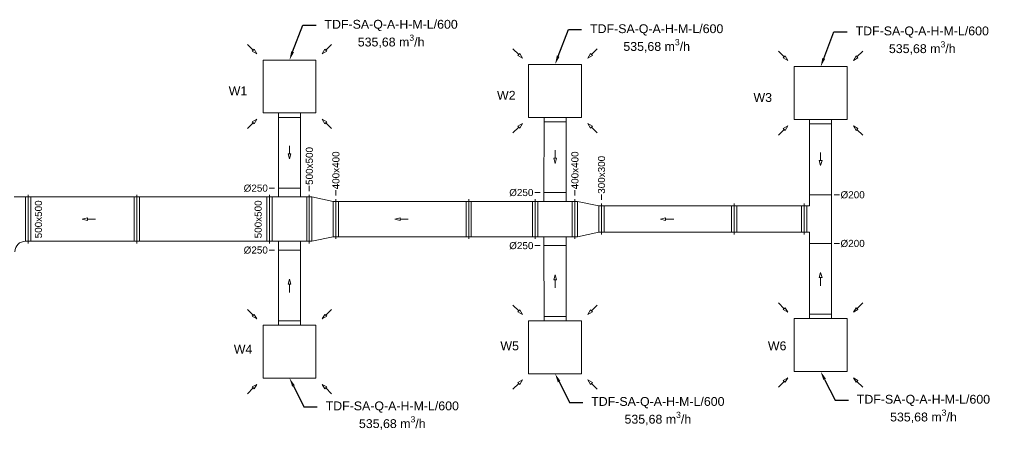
# Model space of a CAD drawing. Header units: millimetres. Extents: x 59762 to 60194, y -87842 to -87548.
# Drawn here: x 60035.94 to 60046.9, y -87781.28 to -87776.49 of the extents above; entities that cross this region are included whole.
import ezdxf
from ezdxf import colors
from ezdxf.entities.mleader import LeaderData, LeaderLine
from ezdxf.math import Vec2, Vec3

# ---------------------------------------------------------------- set-up
doc = ezdxf.new("R2010")
doc.units = ezdxf.units.MM
for name, color, linetype, lineweight in [('kanały', 7, 'Continuous', 20), ('nawi. strzałki', 150, 'Continuous', 20), ('wymiary', 7, 'Continuous', 13), ('wyw opis', 30, 'Continuous', 20), ('wywie. aksona', 30, 'Continuous', 20)]:
    doc.layers.add(name, color=color, linetype=linetype, lineweight=lineweight)
doc.styles.add('styl1', font='arial.ttf', dxfattribs={"height": 0.08})
doc.linetypes.add('ZYGZAK', pattern='A,0.00254,-5.08,[131,ltypeshp.shx,S=5.08,R=0,X=-5.08,Y=0],-10.16,[131,ltypeshp.shx,S=5.08,R=180,X=5.08,Y=0],-5.08', length=20.32254)

msp = doc.modelspace()

# ---------------------------------------------------------------- linework, layer by layer
at = {"layer": 'kanały'}
for p, q in [((60038.693053, -87776.951876), (60039.291053, -87776.951876)), ((60038.693053, -87777.549876), (60038.693053, -87776.951876)), ((60039.291053, -87776.951876), (60039.291053, -87777.549876)), ((60041.693053, -87777.001876), (60042.291053, -87777.001876)), ((60041.693053, -87777.599876), (60041.693053, -87777.001876)), ((60042.291053, -87777.001876), (60042.291053, -87777.599876)), ((60044.693053, -87777.026876), (60045.291053, -87777.026876)), ((60044.693053, -87777.624876), (60044.693053, -87777.026876)), ((60045.291053, -87777.026876), (60045.291053, -87777.624876)), ((60039.291053, -87777.549876), (60038.693053, -87777.549876)), ((60038.868053, -87777.599876), (60038.868053, -87777.549876)), ((60038.868053, -87777.599876), (60039.116053, -87777.599876)), ((60039.116053, -87777.599876), (60039.116053, -87777.549876)), ((60042.291053, -87777.599876), (60041.693053, -87777.599876)), ((60041.868053, -87777.649876), (60041.868053, -87777.599876)), ((60042.116053, -87777.649876), (60042.116053, -87777.599876)), ((60041.868053, -87777.649876), (60042.116053, -87777.649876)), ((60045.291053, -87777.624876), (60044.693053, -87777.624876)), ((60044.868053, -87777.674876), (60044.868053, -87777.624876)), ((60044.868053, -87777.674876), (60045.116053, -87777.674876)), ((60045.116053, -87777.674876), (60045.116053, -87777.624876)), ((60044.866053, -87778.474876), (60044.866053, -87778.599876)), ((60044.866053, -87778.474876), (60045.116053, -87778.474876)), ((60045.116053, -87778.474876), (60045.116053, -87779.024876)), ((60036.011053, -87778.499876), (60034.971053, -87778.499876)), ((60036.011053, -87778.499876), (60036.041053, -87778.499876)), ((60044.806053, -87778.599876), (60044.866053, -87778.599876)), ((60044.806053, -87778.899876), (60044.866053, -87778.899876)), ((60044.866053, -87778.899876), (60044.866053, -87779.024876)), ((60036.011053, -87778.999876), (60036.041053, -87778.999876)), ((60044.866053, -87779.024876), (60045.116053, -87779.024876)), ((60038.868053, -87779.899876), (60039.116053, -87779.899876)), ((60038.868053, -87779.899876), (60038.868053, -87779.949876)), ((60039.116053, -87779.899876), (60039.116053, -87779.949876)), ((60042.291053, -87779.899876), (60041.693053, -87779.899876)), ((60041.693053, -87779.899876), (60041.693053, -87780.497876)), ((60041.868053, -87779.849876), (60042.116053, -87779.849876)), ((60041.868053, -87779.849876), (60041.868053, -87779.899876)), ((60042.116053, -87779.849876), (60042.116053, -87779.899876)), ((60042.291053, -87780.497876), (60042.291053, -87779.899876)), ((60045.291053, -87779.874876), (60044.693053, -87779.874876)), ((60044.693053, -87779.874876), (60044.693053, -87780.472876)), ((60044.868053, -87779.824876), (60045.116053, -87779.824876)), ((60044.868053, -87779.824876), (60044.868053, -87779.874876)), ((60045.116053, -87779.824876), (60045.116053, -87779.874876)), ((60045.291053, -87780.472876), (60045.291053, -87779.874876)), ((60039.291053, -87779.949876), (60038.693053, -87779.949876)), ((60038.693053, -87779.949876), (60038.693053, -87780.547876)), ((60039.291053, -87780.547876), (60039.291053, -87779.949876)), ((60038.693053, -87780.547876), (60039.291053, -87780.547876)), ((60041.693053, -87780.497876), (60042.291053, -87780.497876)), ((60044.693053, -87780.472876), (60045.291053, -87780.472876))]:
    msp.add_line(p, q, dxfattribs=at)
at = {"layer": 'kanały', "linetype": 'ZYGZAK', "ltscale": 0.1}
for p, q in [((60038.866053, -87778.399876), (60038.868053, -87777.599876)), ((60039.116053, -87778.399876), (60039.116053, -87777.599876)), ((60041.866053, -87778.449876), (60041.868053, -87777.649876)), ((60042.116053, -87778.449876), (60042.116053, -87777.649876)), ((60044.866053, -87778.474876), (60044.868053, -87777.674876)), ((60045.116053, -87778.474876), (60045.116053, -87777.674876)), ((60044.868053, -87779.825412), (60044.866053, -87779.024876)), ((60045.116053, -87779.824876), (60045.116053, -87779.024876)), ((60038.868053, -87779.899876), (60038.866053, -87779.099876)), ((60039.116053, -87779.899876), (60039.116053, -87779.099876)), ((60041.868053, -87779.849876), (60041.866053, -87779.049876)), ((60042.116053, -87779.849876), (60042.116053, -87779.049876))]:
    msp.add_line(p, q, dxfattribs=at)
at = {"layer": 'kanały', "ltscale": 20}
for p, q in [((60036.041053, -87778.499876), (60036.041053, -87778.474876)), ((60036.041053, -87778.499876), (60036.041053, -87778.474876)), ((60037.266053, -87778.499876), (60037.266053, -87778.474876)), ((60037.266053, -87778.499876), (60037.266053, -87778.474876)), ((60038.766053, -87778.499876), (60038.766053, -87778.474876)), ((60038.766053, -87778.499876), (60038.766053, -87778.474876)), ((60038.866053, -87778.399876), (60039.116053, -87778.399876)), ((60038.866053, -87778.399876), (60038.866053, -87778.499876)), ((60039.116053, -87778.399876), (60039.116053, -87778.499876)), ((60039.216053, -87778.499876), (60039.216053, -87778.474876)), ((60039.216053, -87778.474876), (60039.216053, -87778.499876)), ((60041.866053, -87778.449876), (60042.116053, -87778.449876)), ((60041.866053, -87778.449876), (60041.866053, -87778.549876)), ((60042.116053, -87778.449876), (60042.116053, -87778.549876)), ((60036.011053, -87778.499876), (60036.011053, -87778.999876)), ((60036.041053, -87778.499876), (60036.041053, -87778.999876)), ((60036.041053, -87778.999876), (60036.041053, -87778.499876)), ((60036.041053, -87778.499876), (60037.266053, -87778.499876)), ((60036.071053, -87778.499876), (60036.071053, -87778.999876)), ((60037.236053, -87778.499876), (60037.236053, -87778.999876)), ((60037.266053, -87778.499876), (60037.266053, -87778.999876)), ((60037.266053, -87778.499876), (60038.766053, -87778.499876)), ((60037.266053, -87778.499876), (60037.266053, -87778.999876)), ((60037.296053, -87778.499876), (60037.296053, -87778.999876)), ((60038.736053, -87778.499876), (60038.736053, -87778.999876)), ((60038.766053, -87778.499876), (60038.766053, -87778.999876)), ((60038.766053, -87778.499876), (60039.216053, -87778.499876)), ((60038.766053, -87778.499876), (60038.766053, -87778.999876)), ((60038.796053, -87778.499876), (60038.796053, -87778.999876)), ((60039.186053, -87778.499876), (60039.186053, -87778.999876)), ((60039.216053, -87778.499876), (60039.216053, -87778.999876)), ((60039.216053, -87778.999876), (60039.216053, -87778.499876)), ((60039.246053, -87778.499876), (60039.216053, -87778.499876)), ((60039.246053, -87778.999876), (60039.246053, -87778.499876)), ((60039.246053, -87778.499876), (60039.486053, -87778.549876)), ((60039.486053, -87778.949876), (60039.486053, -87778.549876)), ((60039.486053, -87778.549876), (60039.516053, -87778.549876)), ((60039.516053, -87778.524876), (60039.516053, -87778.549876)), ((60039.516053, -87778.549876), (60039.516053, -87778.524876)), ((60039.516053, -87778.949876), (60039.516053, -87778.549876)), ((60039.516053, -87778.549876), (60041.016053, -87778.549876)), ((60039.516053, -87778.549876), (60039.516053, -87778.949876)), ((60039.546053, -87778.549876), (60039.546053, -87778.949876)), ((60040.986053, -87778.549876), (60040.986053, -87778.949876)), ((60041.016053, -87778.549876), (60041.016053, -87778.524876)), ((60041.016053, -87778.549876), (60041.016053, -87778.524876)), ((60041.016053, -87778.549876), (60041.016053, -87778.949876)), ((60041.016053, -87778.549876), (60041.766053, -87778.549876)), ((60041.016053, -87778.549876), (60041.016053, -87778.949876)), ((60041.046053, -87778.549876), (60041.046053, -87778.949876)), ((60041.736053, -87778.549876), (60041.736053, -87778.949876)), ((60041.766053, -87778.549876), (60041.766053, -87778.524876)), ((60041.766053, -87778.549876), (60041.766053, -87778.524876)), ((60041.766053, -87778.549876), (60041.766053, -87778.949876)), ((60041.766053, -87778.549876), (60042.216053, -87778.549876)), ((60041.766053, -87778.549876), (60041.766053, -87778.949876)), ((60041.796053, -87778.549876), (60041.796053, -87778.949876)), ((60042.186053, -87778.549876), (60042.186053, -87778.949876)), ((60042.216053, -87778.549876), (60042.216053, -87778.524876)), ((60042.216053, -87778.524876), (60042.216053, -87778.549876)), ((60042.216053, -87778.549876), (60042.216053, -87778.949876)), ((60042.216053, -87778.949876), (60042.216053, -87778.549876)), ((60042.246053, -87778.549876), (60042.216053, -87778.549876)), ((60042.246053, -87778.949876), (60042.246053, -87778.549876)), ((60042.246053, -87778.549876), (60042.486053, -87778.599876)), ((60042.516053, -87778.574876), (60042.516053, -87778.599876)), ((60042.516053, -87778.599876), (60042.516053, -87778.574876)), ((60044.016053, -87778.599876), (60044.016053, -87778.574876)), ((60044.016053, -87778.599876), (60044.016053, -87778.574876)), ((60044.806053, -87778.599876), (60044.806053, -87778.574876)), ((60044.806053, -87778.599876), (60044.806053, -87778.574876)), ((60042.486053, -87778.899876), (60042.486053, -87778.599876)), ((60042.486053, -87778.599876), (60042.516053, -87778.599876)), ((60042.516053, -87778.899876), (60042.516053, -87778.599876)), ((60042.516053, -87778.599876), (60044.016053, -87778.599876)), ((60042.516053, -87778.599876), (60042.516053, -87778.899876)), ((60042.546053, -87778.599876), (60042.546053, -87778.899876)), ((60043.986053, -87778.599876), (60043.986053, -87778.899876)), ((60044.016053, -87778.599876), (60044.016053, -87778.899876)), ((60044.016053, -87778.599876), (60044.806053, -87778.599876)), ((60044.016053, -87778.599876), (60044.016053, -87778.899876)), ((60044.046053, -87778.599876), (60044.046053, -87778.899876)), ((60044.776053, -87778.599876), (60044.776053, -87778.899876)), ((60044.806053, -87778.599876), (60044.806053, -87778.899876)), ((60044.806053, -87778.599876), (60044.806053, -87778.899876)), ((60044.836053, -87778.599876), (60044.836053, -87778.899876)), ((60042.246053, -87778.949876), (60042.486053, -87778.899876)), ((60042.486053, -87778.899876), (60042.516053, -87778.899876)), ((60042.516053, -87778.899876), (60042.516053, -87778.924876)), ((60042.516053, -87778.899876), (60044.016053, -87778.899876)), ((60042.516053, -87778.924876), (60042.516053, -87778.899876)), ((60044.016053, -87778.924876), (60044.016053, -87778.899876)), ((60044.016053, -87778.899876), (60044.806053, -87778.899876)), ((60044.016053, -87778.924876), (60044.016053, -87778.899876)), ((60044.806053, -87778.924876), (60044.806053, -87778.899876)), ((60044.806053, -87778.924876), (60044.806053, -87778.899876)), ((60036.041053, -87779.024876), (60036.041053, -87778.999876)), ((60036.041053, -87778.999876), (60037.266053, -87778.999876)), ((60036.041053, -87779.024876), (60036.041053, -87778.999876)), ((60037.266053, -87779.024876), (60037.266053, -87778.999876)), ((60037.266053, -87778.999876), (60038.766053, -87778.999876)), ((60037.266053, -87779.024876), (60037.266053, -87778.999876)), ((60038.766053, -87779.024876), (60038.766053, -87778.999876)), ((60038.766053, -87778.999876), (60039.216053, -87778.999876)), ((60038.766053, -87779.024876), (60038.766053, -87778.999876)), ((60038.866053, -87779.099876), (60038.866053, -87778.999876)), ((60039.116053, -87779.099876), (60039.116053, -87778.999876)), ((60039.216053, -87779.024876), (60039.216053, -87778.999876)), ((60039.216053, -87778.999876), (60039.216053, -87779.024876)), ((60039.246053, -87778.999876), (60039.216053, -87778.999876)), ((60039.246053, -87778.999876), (60039.486053, -87778.949876)), ((60039.486053, -87778.949876), (60039.516053, -87778.949876)), ((60039.516053, -87778.949876), (60039.516053, -87778.974876)), ((60039.516053, -87778.949876), (60041.016053, -87778.949876)), ((60039.516053, -87778.974876), (60039.516053, -87778.949876)), ((60041.016053, -87778.974876), (60041.016053, -87778.949876)), ((60041.016053, -87778.949876), (60041.766053, -87778.949876)), ((60041.016053, -87778.974876), (60041.016053, -87778.949876)), ((60041.766053, -87778.974876), (60041.766053, -87778.949876)), ((60041.766053, -87778.949876), (60042.216053, -87778.949876)), ((60041.766053, -87778.974876), (60041.766053, -87778.949876)), ((60041.866053, -87779.049876), (60041.866053, -87778.949876)), ((60042.116053, -87779.049876), (60042.116053, -87778.949876)), ((60042.216053, -87778.974876), (60042.216053, -87778.949876)), ((60042.216053, -87778.949876), (60042.216053, -87778.974876)), ((60042.246053, -87778.949876), (60042.216053, -87778.949876)), ((60038.866053, -87779.099876), (60039.116053, -87779.099876)), ((60041.866053, -87779.049876), (60042.116053, -87779.049876))]:
    msp.add_line(p, q, dxfattribs=at)
at = {"layer": 'kanały'}
msp.add_arc((60036.011053, -87779.119876), 0.12, 90, 180, dxfattribs=at)
at = {"layer": 'nawi. strzałki', "color": 7, "ltscale": 20}
for p, q in [((60038.516276, -87776.775099), (60038.581361, -87776.840184)), ((60038.592342, -87776.829204), (60038.570381, -87776.851165)), ((60038.622342, -87776.881165), (60038.592342, -87776.829204)), ((60039.361764, -87776.881165), (60039.391764, -87776.829204)), ((60039.413725, -87776.851165), (60039.391764, -87776.829204)), ((60039.46783, -87776.775099), (60039.402744, -87776.840184)), ((60041.516276, -87776.825099), (60041.581361, -87776.890184)), ((60042.46783, -87776.825099), (60042.402744, -87776.890184)), ((60038.622342, -87776.881165), (60038.570381, -87776.851165)), ((60039.361764, -87776.881165), (60039.413725, -87776.851165)), ((60041.592342, -87776.879204), (60041.570381, -87776.901165)), ((60041.622342, -87776.931165), (60041.570381, -87776.901165)), ((60041.622342, -87776.931165), (60041.592342, -87776.879204)), ((60042.361764, -87776.931165), (60042.391764, -87776.879204)), ((60042.361764, -87776.931165), (60042.413725, -87776.901165)), ((60042.413725, -87776.901165), (60042.391764, -87776.879204)), ((60044.516276, -87776.850099), (60044.581361, -87776.915184)), ((60044.592342, -87776.904204), (60044.570381, -87776.926165)), ((60044.622342, -87776.956165), (60044.570381, -87776.926165)), ((60044.622342, -87776.956165), (60044.592342, -87776.904204)), ((60045.361764, -87776.956165), (60045.391764, -87776.904204)), ((60045.361764, -87776.956165), (60045.413725, -87776.926165)), ((60045.413725, -87776.926165), (60045.391764, -87776.904204)), ((60045.46783, -87776.850099), (60045.402744, -87776.915184)), ((60038.516276, -87777.726652), (60038.581361, -87777.661567)), ((60038.622342, -87777.620586), (60038.570381, -87777.650586)), ((60038.570381, -87777.650586), (60038.592342, -87777.672548)), ((60038.622342, -87777.620586), (60038.592342, -87777.672548)), ((60039.361764, -87777.620586), (60039.413725, -87777.650586)), ((60039.361764, -87777.620586), (60039.391764, -87777.672548)), ((60039.391764, -87777.672548), (60039.413725, -87777.650586)), ((60039.46783, -87777.726652), (60039.402744, -87777.661567)), ((60041.516276, -87777.776652), (60041.581361, -87777.711567)), ((60041.622342, -87777.670586), (60041.570381, -87777.700586)), ((60041.570381, -87777.700586), (60041.592342, -87777.722548)), ((60041.622342, -87777.670586), (60041.592342, -87777.722548)), ((60042.361764, -87777.670586), (60042.413725, -87777.700586)), ((60042.361764, -87777.670586), (60042.391764, -87777.722548)), ((60042.391764, -87777.722548), (60042.413725, -87777.700586)), ((60042.46783, -87777.776652), (60042.402744, -87777.711567)), ((60044.622342, -87777.695586), (60044.570381, -87777.725586)), ((60044.622342, -87777.695586), (60044.592342, -87777.747548)), ((60045.361764, -87777.695586), (60045.413725, -87777.725586)), ((60045.361764, -87777.695586), (60045.391764, -87777.747548)), ((60044.516276, -87777.801652), (60044.581361, -87777.736567)), ((60044.570381, -87777.725586), (60044.592342, -87777.747548)), ((60045.391764, -87777.747548), (60045.413725, -87777.725586)), ((60045.46783, -87777.801652), (60045.402744, -87777.736567)), ((60038.992053, -87777.920699), (60038.992053, -87778.012744)), ((60038.992053, -87778.070699), (60038.976524, -87778.012744)), ((60039.007582, -87778.012744), (60038.976524, -87778.012744)), ((60038.992053, -87778.070699), (60039.007582, -87778.012744)), ((60041.992053, -87777.970699), (60041.992053, -87778.062744)), ((60044.992053, -87777.995699), (60044.992053, -87778.087744)), ((60041.992053, -87778.120699), (60041.976524, -87778.062744)), ((60042.007582, -87778.062744), (60041.976524, -87778.062744)), ((60041.992053, -87778.120699), (60042.007582, -87778.062744)), ((60044.992053, -87778.145699), (60044.976524, -87778.087744)), ((60045.007582, -87778.087744), (60044.976524, -87778.087744)), ((60044.992053, -87778.145699), (60045.007582, -87778.087744)), ((60036.651649, -87778.749876), (60036.709605, -87778.734347)), ((60036.651649, -87778.749876), (60036.709605, -87778.765405)), ((60036.709605, -87778.765405), (60036.709605, -87778.734347)), ((60036.801649, -87778.749876), (60036.709605, -87778.749876)), ((60040.183097, -87778.749876), (60040.241053, -87778.734347)), ((60040.183097, -87778.749876), (60040.241053, -87778.765405)), ((60040.241053, -87778.765405), (60040.241053, -87778.734347)), ((60040.333097, -87778.749876), (60040.241053, -87778.749876)), ((60043.183097, -87778.749876), (60043.241053, -87778.734347)), ((60043.183097, -87778.749876), (60043.241053, -87778.765405)), ((60043.241053, -87778.765405), (60043.241053, -87778.734347)), ((60043.333097, -87778.749876), (60043.241053, -87778.749876)), ((60044.992053, -87779.354052), (60044.976524, -87779.412008)), ((60044.992053, -87779.354052), (60045.007582, -87779.412008)), ((60038.992053, -87779.429052), (60038.976524, -87779.487008)), ((60038.992053, -87779.429052), (60039.007582, -87779.487008)), ((60041.992053, -87779.379052), (60041.976524, -87779.437008)), ((60042.007582, -87779.437008), (60041.976524, -87779.437008)), ((60041.992053, -87779.379052), (60042.007582, -87779.437008)), ((60041.992053, -87779.529052), (60041.992053, -87779.437008)), ((60045.007582, -87779.412008), (60044.976524, -87779.412008)), ((60044.992053, -87779.504052), (60044.992053, -87779.412008)), ((60039.007582, -87779.487008), (60038.976524, -87779.487008)), ((60038.992053, -87779.579052), (60038.992053, -87779.487008)), ((60038.516276, -87779.773099), (60038.581361, -87779.838184)), ((60039.46783, -87779.773099), (60039.402744, -87779.838184)), ((60041.516276, -87779.723099), (60041.581361, -87779.788184)), ((60041.570381, -87779.799165), (60041.592342, -87779.777204)), ((60041.622342, -87779.829165), (60041.570381, -87779.799165)), ((60041.622342, -87779.829165), (60041.592342, -87779.777204)), ((60042.361764, -87779.829165), (60042.391764, -87779.777204)), ((60042.361764, -87779.829165), (60042.413725, -87779.799165)), ((60042.391764, -87779.777204), (60042.413725, -87779.799165)), ((60042.46783, -87779.723099), (60042.402744, -87779.788184)), ((60044.516276, -87779.698099), (60044.581361, -87779.763184)), ((60044.570381, -87779.774165), (60044.592342, -87779.752204)), ((60044.622342, -87779.804165), (60044.570381, -87779.774165)), ((60044.622342, -87779.804165), (60044.592342, -87779.752204)), ((60045.361764, -87779.804165), (60045.391764, -87779.752204)), ((60045.361764, -87779.804165), (60045.413725, -87779.774165)), ((60045.391764, -87779.752204), (60045.413725, -87779.774165)), ((60045.46783, -87779.698099), (60045.402744, -87779.763184)), ((60038.570381, -87779.849165), (60038.592342, -87779.827204)), ((60038.622342, -87779.879165), (60038.570381, -87779.849165)), ((60038.622342, -87779.879165), (60038.592342, -87779.827204)), ((60039.361764, -87779.879165), (60039.391764, -87779.827204)), ((60039.361764, -87779.879165), (60039.413725, -87779.849165)), ((60039.391764, -87779.827204), (60039.413725, -87779.849165)), ((60041.622342, -87780.568586), (60041.570381, -87780.598586)), ((60041.622342, -87780.568586), (60041.592342, -87780.620548)), ((60042.361764, -87780.568586), (60042.391764, -87780.620548)), ((60042.361764, -87780.568586), (60042.413725, -87780.598586)), ((60044.622342, -87780.543586), (60044.570381, -87780.573586)), ((60044.622342, -87780.543586), (60044.592342, -87780.595548)), ((60045.361764, -87780.543586), (60045.391764, -87780.595548)), ((60045.361764, -87780.543586), (60045.413725, -87780.573586)), ((60038.516276, -87780.724652), (60038.581361, -87780.659567)), ((60038.622342, -87780.618586), (60038.570381, -87780.648586)), ((60038.592342, -87780.670548), (60038.570381, -87780.648586)), ((60038.622342, -87780.618586), (60038.592342, -87780.670548)), ((60039.361764, -87780.618586), (60039.391764, -87780.670548)), ((60039.361764, -87780.618586), (60039.413725, -87780.648586)), ((60039.413725, -87780.648586), (60039.391764, -87780.670548)), ((60039.46783, -87780.724652), (60039.402744, -87780.659567)), ((60041.516276, -87780.674652), (60041.581361, -87780.609567)), ((60041.592342, -87780.620548), (60041.570381, -87780.598586)), ((60042.413725, -87780.598586), (60042.391764, -87780.620548)), ((60042.46783, -87780.674652), (60042.402744, -87780.609567)), ((60044.516276, -87780.649652), (60044.581361, -87780.584567)), ((60044.592342, -87780.595548), (60044.570381, -87780.573586)), ((60045.413725, -87780.573586), (60045.391764, -87780.595548)), ((60045.46783, -87780.649652), (60045.402744, -87780.584567))]:
    msp.add_line(p, q, dxfattribs=at)
at = {"layer": 'wymiary', "color": 7}
for p, q in [((60039.216053, -87778.373848), (60039.216053, -87778.434204)), ((60038.822244, -87778.399876), (60038.761888, -87778.399876)), ((60039.516053, -87778.423848), (60039.516053, -87778.484204)), ((60041.822244, -87778.449876), (60041.761888, -87778.449876)), ((60042.216053, -87778.423848), (60042.216053, -87778.484204)), ((60042.516053, -87778.473848), (60042.516053, -87778.534204)), ((60045.206764, -87778.474876), (60045.146408, -87778.474876)), ((60045.206764, -87779.024876), (60045.146408, -87779.024876)), ((60038.822244, -87779.099876), (60038.761888, -87779.099876)), ((60041.822244, -87779.049876), (60041.761888, -87779.049876))]:
    msp.add_line(p, q, dxfattribs=at)

# ---------------------------------------------------------------- texts
at = {"layer": 'wymiary', "color": 7, "ltscale": 20, "char_height": 0.08, "attachment_point": 1, "rotation": 90, "style": 'styl1'}
for s, insert in [('500x500', (60039.17634, -87778.364023)), ('400x400', (60039.47634, -87778.414023)), ('400x400', (60042.17634, -87778.414023)), ('300x300', (60042.47634, -87778.464023))]:
    msp.add_mtext_dynamic_manual_height_columns(s, width=0.44264358, gutter_width=1, heights=[0], dxfattribs=dict(at, insert=insert))
at = {"layer": 'wymiary', "color": 7, "ltscale": 20, "char_height": 0.08, "attachment_point": 1, "style": 'styl1'}
for s, insert in [('%%C250', (60038.474254, -87778.360163)), ('%%C250', (60041.474254, -87778.410163)), ('%%C200', (60045.21659, -87778.435163)), ('%%C250', (60041.474254, -87779.010163)), ('%%C200', (60045.21659, -87778.985163)), ('%%C250', (60038.474254, -87779.060163))]:
    msp.add_mtext_dynamic_manual_height_columns(s, width=0.44264358, gutter_width=1, heights=[0], dxfattribs=dict(at, insert=insert))
at = {"layer": 'wymiary', "ltscale": 20, "char_height": 0.08, "attachment_point": 1, "rotation": 90, "style": 'styl1'}
for insert in [(60036.11576, -87778.967651), (60038.597621, -87778.967651)]:
    msp.add_mtext_dynamic_manual_height_columns('500x500', width=0.44264358, gutter_width=1, heights=[0], dxfattribs=dict(at, insert=insert))
at = {"layer": 'wywie. aksona', "color": 7, "ltscale": 20, "char_height": 0.1, "attachment_point": 1, "style": 'styl1'}
for s, insert in [('W1', (60038.30552, -87777.250876)), ('W2', (60041.336153, -87777.300876)), ('W3', (60044.233466, -87777.325876)), ('W6', (60044.39608, -87780.133603)), ('W4', (60038.363109, -87780.170658)), ('W5', (60041.374347, -87780.133603))]:
    msp.add_mtext_dynamic_manual_height_columns(s, width=0.2, gutter_width=1, heights=[0], dxfattribs=dict(at, insert=insert))

# ---------------------------------------------------------------- leaders
at = {"layer": 'wyw opis', "color": 7, "ltscale": 20}
ml = msp.add_multileader_mtext('Standard', dxfattribs=at)
ml.set_content('\\A1;TDF-SA-Q-A-H-M-L/600\\P535,68 m{\\H0.7x;\\S3^ ;}/h', color=7, style='styl1')
ml.set_leader_properties()
ml.build(insert=Vec2(0, 0))
ml.multileader.update_dxf_attribs({"dogleg_length": 0.3, "arrow_head_size": 0.1})
ctx = ml.context
ctx.base_point, ctx.char_height, ctx.arrow_head_size, ctx.landing_gap_size, ctx.plane_origin = Vec3(60039.292053, -87776.55776), 0.1, 0.1, 0.1, Vec3(60039.241053, -87777.200876)
ctx.text_align_type = 1
notes = []
notes.append((ctx, [(0, (1, 1, 0), (60039.142053, -87776.55776), (1, 0), 0.15, [(0, [(60038.992053, -87776.951876)], 0, [])])]))
ctx.mtext.insert, ctx.mtext.alignment, ctx.mtext.flow_direction = Vec3(60040.139938, -87776.497869), 2, 5
ml = msp.add_multileader_mtext('Standard', dxfattribs=at)
ml.set_content('\\A1;TDF-SA-Q-A-H-M-L/600\\P535,68 m{\\H0.7x;\\S3^ ;}/h', color=7, style='styl1')
ml.set_leader_properties()
ml.build(insert=Vec2(0, 0))
ml.multileader.update_dxf_attribs({"dogleg_length": 0.3, "arrow_head_size": 0.1})
ctx = ml.context
ctx.base_point, ctx.char_height, ctx.arrow_head_size, ctx.landing_gap_size, ctx.plane_origin = Vec3(60042.292053, -87776.60776), 0.1, 0.1, 0.1, Vec3(60042.241053, -87777.250876)
ctx.text_align_type = 1
notes.append((ctx, [(0, (1, 1, 0), (60042.142053, -87776.60776), (1, 0), 0.15, [(0, [(60041.992053, -87777.001876)], 0, [])])]))
ctx.mtext.insert, ctx.mtext.alignment, ctx.mtext.flow_direction = Vec3(60043.139938, -87776.547869), 2, 5
ml = msp.add_multileader_mtext('Standard', dxfattribs=at)
ml.set_content('\\A1;TDF-SA-Q-A-H-M-L/600\\P535,68 m{\\H0.7x;\\S3^ ;}/h', color=7, style='styl1')
ml.set_leader_properties()
ml.build(insert=Vec2(0, 0))
ml.multileader.update_dxf_attribs({"dogleg_length": 0.3, "arrow_head_size": 0.1})
ctx = ml.context
ctx.base_point, ctx.char_height, ctx.arrow_head_size, ctx.landing_gap_size, ctx.plane_origin = Vec3(60045.292053, -87776.63276), 0.1, 0.1, 0.1, Vec3(60045.241053, -87777.275876)
ctx.text_align_type = 1
notes.append((ctx, [(0, (1, 1, 0), (60045.142053, -87776.63276), (1, 0), 0.15, [(0, [(60044.992053, -87777.026876)], 0, [])])]))
ctx.mtext.insert, ctx.mtext.alignment, ctx.mtext.flow_direction = Vec3(60046.139938, -87776.572869), 2, 5
ml = msp.add_multileader_mtext('Standard', dxfattribs=at)
ml.set_content('\\A1;TDF-SA-Q-A-H-M-L/600\\P535,68 m{\\H0.7x;\\S3^ ;}/h', color=7, style='styl1')
ml.set_leader_properties()
ml.build(insert=Vec2(0, 0))
ml.multileader.update_dxf_attribs({"dogleg_length": 0.3, "arrow_head_size": 0.1})
ctx = ml.context
ctx.base_point, ctx.char_height, ctx.arrow_head_size, ctx.landing_gap_size, ctx.plane_origin = Vec3(60039.305395, -87780.871987), 0.1, 0.1, 0.1, Vec3(60039.221907, -87780.794299)
ctx.text_align_type = 1
notes.append((ctx, [(0, (1, 1, 0), (60039.155395, -87780.871987), (1, 0), 0.15, [(0, [(60038.992053, -87780.547876)], 0, [])])]))
ctx.mtext.insert, ctx.mtext.alignment, ctx.mtext.flow_direction = Vec3(60040.153281, -87780.812096), 2, 5
ml = msp.add_multileader_mtext('Standard', dxfattribs=at)
ml.set_content('\\A1;TDF-SA-Q-A-H-M-L/600\\P535,68 m{\\H0.7x;\\S3^ ;}/h', color=7, style='styl1')
ml.set_leader_properties()
ml.build(insert=Vec2(0, 0))
ml.multileader.update_dxf_attribs({"dogleg_length": 0.3, "arrow_head_size": 0.1})
ctx = ml.context
ctx.base_point, ctx.char_height, ctx.arrow_head_size, ctx.landing_gap_size, ctx.plane_origin = Vec3(60042.305395, -87780.821987), 0.1, 0.1, 0.1, Vec3(60042.221907, -87780.744299)
ctx.text_align_type = 1
notes.append((ctx, [(0, (1, 1, 0), (60042.155395, -87780.821987), (1, 0), 0.15, [(0, [(60041.992053, -87780.497876)], 0, [])])]))
ctx.mtext.insert, ctx.mtext.alignment, ctx.mtext.flow_direction = Vec3(60043.153281, -87780.762096), 2, 5
ml = msp.add_multileader_mtext('Standard', dxfattribs=at)
ml.set_content('\\A1;TDF-SA-Q-A-H-M-L/600\\P535,68 m{\\H0.7x;\\S3^ ;}/h', color=7, style='styl1')
ml.set_leader_properties()
ml.build(insert=Vec2(0, 0))
ml.multileader.update_dxf_attribs({"dogleg_length": 0.3, "arrow_head_size": 0.1})
ctx = ml.context
ctx.base_point, ctx.char_height, ctx.arrow_head_size, ctx.landing_gap_size, ctx.plane_origin = Vec3(60045.305395, -87780.796987), 0.1, 0.1, 0.1, Vec3(60045.221907, -87780.719299)
ctx.text_align_type = 1
notes.append((ctx, [(0, (1, 1, 0), (60045.155395, -87780.796987), (1, 0), 0.15, [(0, [(60044.992053, -87780.472876)], 0, [])])]))
ctx.mtext.insert, ctx.mtext.alignment, ctx.mtext.flow_direction = Vec3(60046.153281, -87780.737096), 2, 5
for ctx, leaders in notes:
    for number, flags, end, landing, length, lines in leaders:
        leader = LeaderData()
        leader.index, (leader.has_last_leader_line, leader.has_dogleg_vector, leader.attachment_direction) = number, flags
        leader.last_leader_point, leader.dogleg_vector, leader.dogleg_length = Vec3(end), Vec3(landing), length
        for number, points, colour, breaks in lines:
            line = LeaderLine()
            line.index, line.vertices, line.color, line.breaks = number, Vec3.list(points), colors.encode_raw_color(colour), breaks
            leader.lines.append(line)
        ctx.leaders.append(leader)

doc.saveas('drawing.dxf')
